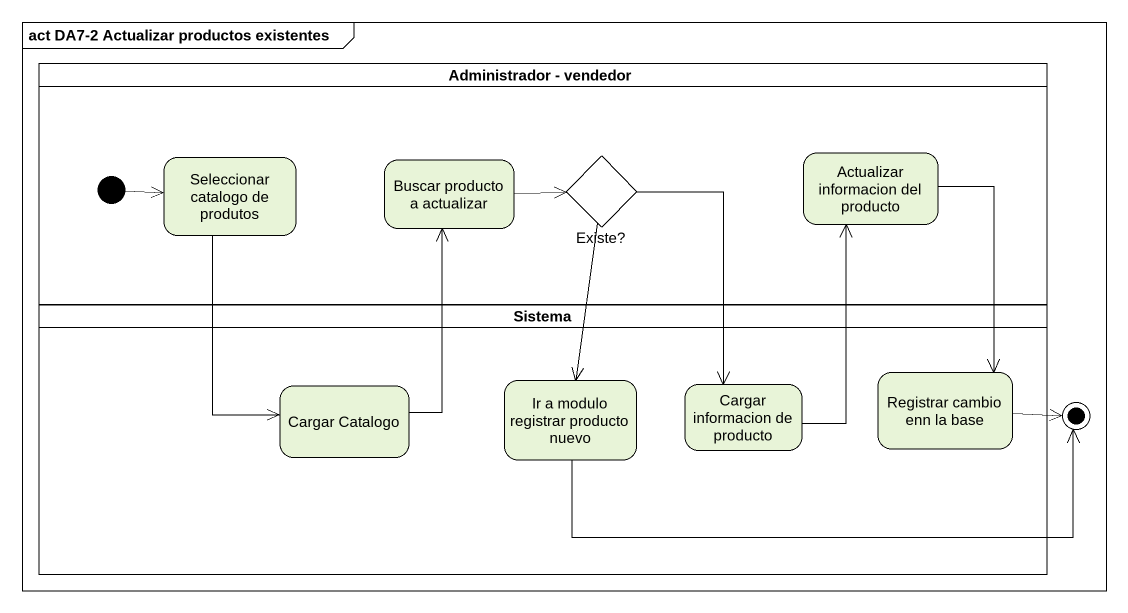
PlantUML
@startuml
mainframe act DA7-2 Actualizar productos existentes
hide empty description
state "Administrador - vendedor" as Administrador_vendedor <<partition>> {
  state "Seleccionar catalogo de produtos" as Seleccionar_catalogo_de
  state "Buscar producto a actualizar" as Buscar_producto_a_actualizar
  state "Existe?" as Existe <<choice>>
  state "Actualizar informacion del producto" as Actualizar_informacion_del
  [*] -right-> Seleccionar_catalogo_de
}
state Sistema <<partition>> {
  state "Cargar Catalogo" as Cargar_Catalogo
  state "Ir a modulo registrar producto nuevo" as Ir_a_modulo_registrar
  state "Cargar informacion de producto" as Cargar_informacion_de
  state "Registrar cambio enn la base" as Registrar_cambio_enn_la_base
}
state final1 <<end>>
Seleccionar_catalogo_de --> Cargar_Catalogo
Buscar_producto_a_actualizar -right-> Existe
Existe --> Ir_a_modulo_registrar
Existe --> Cargar_informacion_de
Actualizar_informacion_del --> Registrar_cambio_enn_la_base
Cargar_Catalogo -up-> Buscar_producto_a_actualizar
Ir_a_modulo_registrar -right-> final1
Cargar_informacion_de -up-> Actualizar_informacion_del
Registrar_cambio_enn_la_base -right-> final1
@enduml
